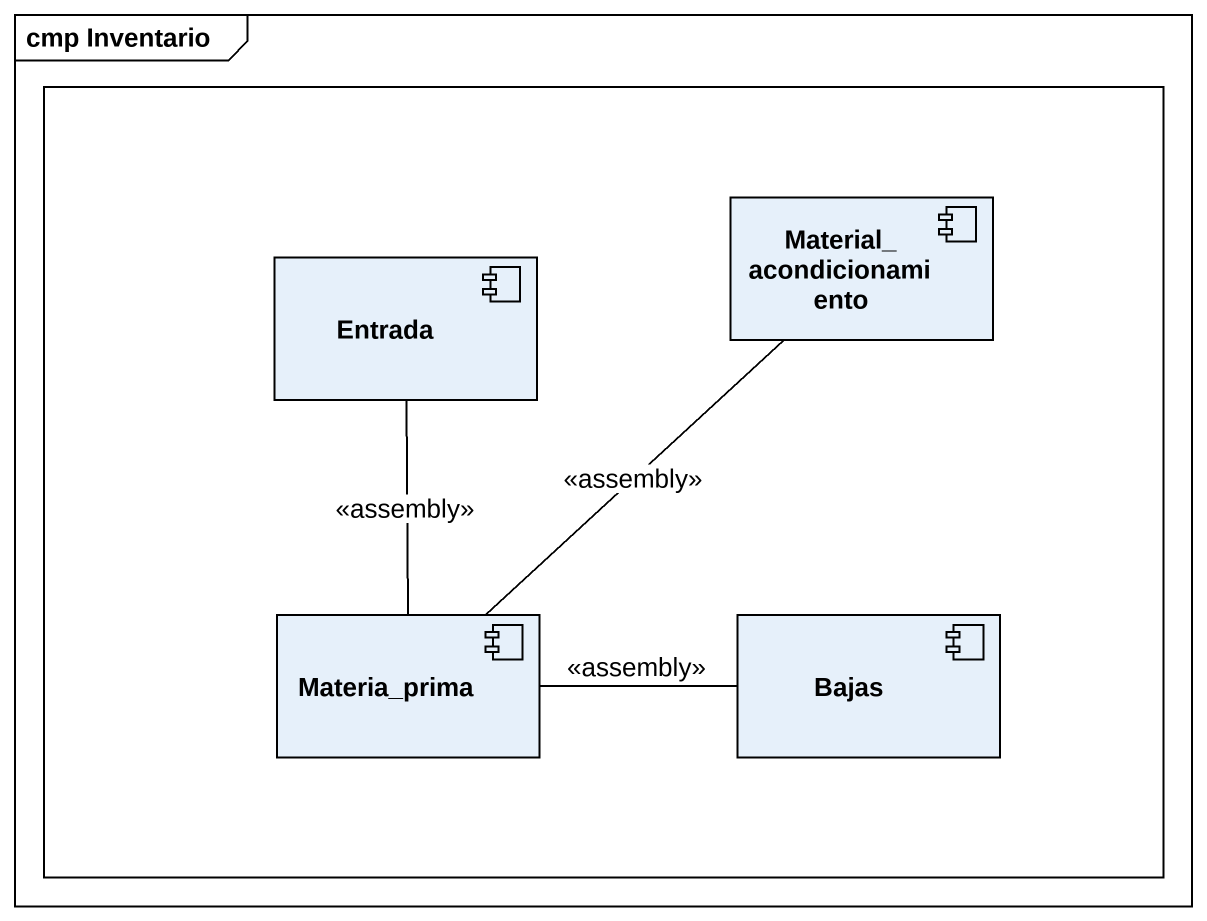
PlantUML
@startuml
mainframe cmp Inventario
rectangle " " as rectangle1 {
  component Material_acondicionamiento
  component Entrada
  component Materia_prima
  component Bajas
}
Entrada -- Materia_prima : <<assembly>>
Materia_prima -up- Material_acondicionamiento : <<assembly>>
Bajas -left- Materia_prima : <<assembly>>
@enduml
